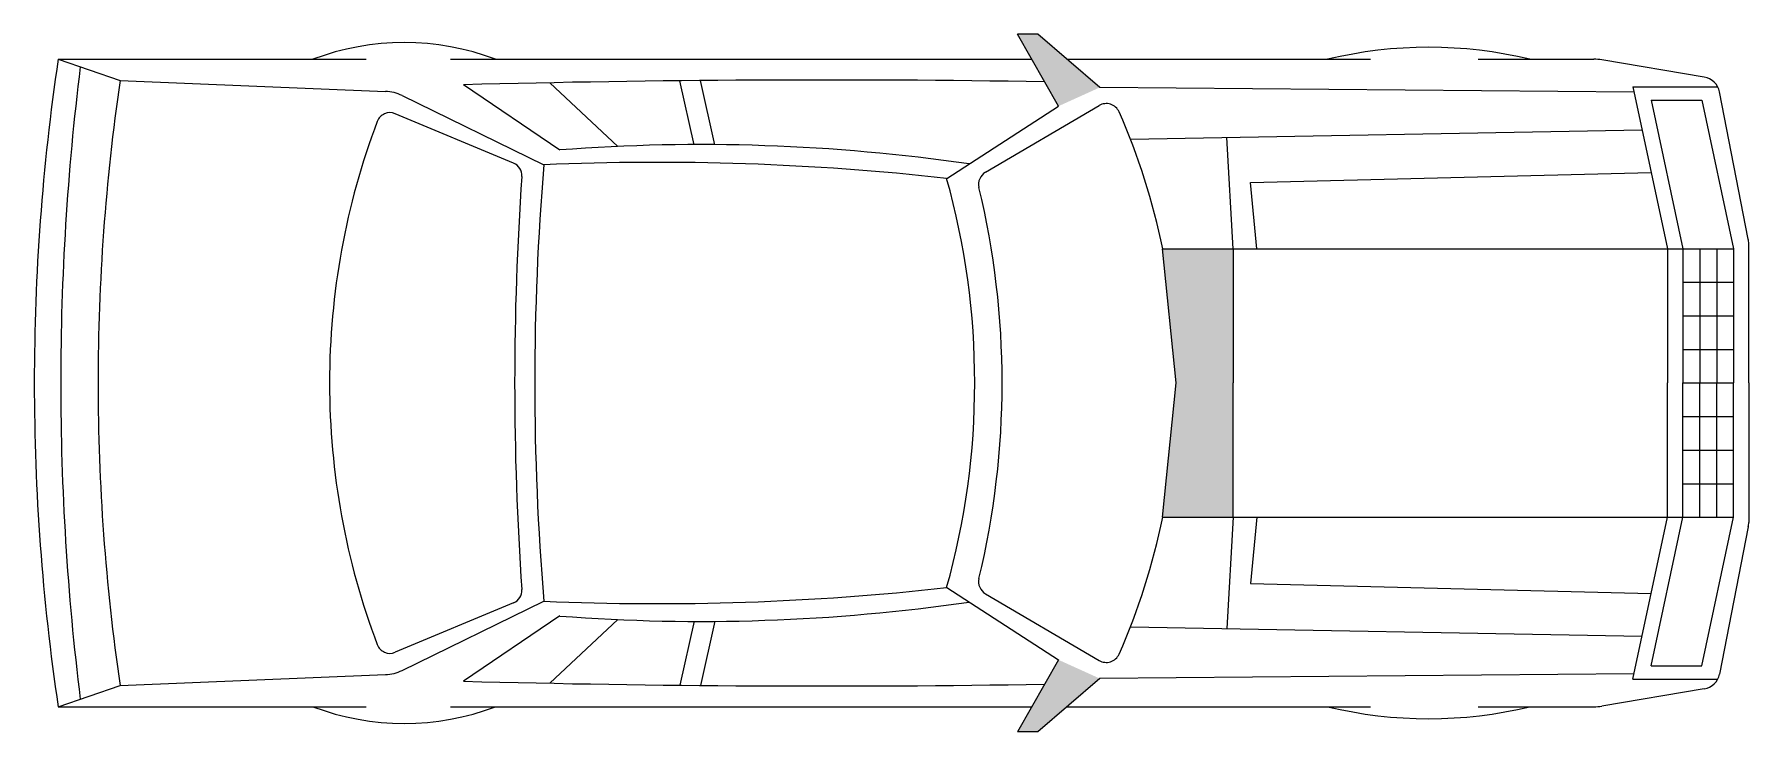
# Model space of a CAD drawing. Extents: x -168 to 0, y -34 to 34.
import ezdxf

# ---------------------------------------------------------------- set-up
doc = ezdxf.new("R2010")
doc.units = 0
doc.layers.add('LAYER01', color=7, linetype='CONTINUOUS')

msp = doc.modelspace()

# ---------------------------------------------------------------- linework, layer by layer
at = {"layer": 'LAYER01', "color": 7, "linetype": 'CONTINUOUS'}
for p, q in [((-69.67, 34.18), (-71.64, 34.18)), ((-67.65, 27.13), (-71.64, 34.18)), ((-63.57, 28.98), (-69.67, 34.18)), ((-165.66, 31.74), (-135.48, 31.74)), ((-165.66, 31.74), (-159.59, 29.65)), ((-127.22, 31.74), (-70.26, 31.74)), ((-66.8, 31.74), (-37.05, 31.74)), ((-26.5, 31.74), (-15.17, 31.74)), ((-4.36, 29.98), (-14.4, 31.67)), ((-159.59, 29.65), (-133.58, 28.59)), ((-116.5, 22.84), (-125.93, 29.24)), ((-117.48, 29.43), (-110.83, 23.18)), ((-103.35, 23.36), (-104.74, 29.63)), ((-101.32, 23.36), (-102.71, 29.65)), ((-11.23, 28.5), (-63.57, 28.98)), ((-11.34, 29.04), (-7.97, 13.16)), ((-11.34, 29.04), (-3.05, 29.04)), ((-131.95, 28.18), (-118.07, 21.39)), ((-78.59, 20.06), (-67.65, 27.13)), ((-74.79, 20.68), (-63.66, 27.21)), ((-9.56, 27.73), (-6.46, 13.16)), ((-9.56, 27.73), (-4.58, 27.73)), ((-4.58, 27.73), (-1.48, 13.16)), ((-0.04, 14.1), (-2.87, 28.53)), ((-121.03, 21.56), (-132.64, 26.4)), ((-60.58, 23.9), (-10.44, 24.81)), ((-50.52, 13.16), (-51.15, 24.07)), ((-48.81, 19.67), (-9.55, 20.63)), ((-48.19, 13.16), (-48.81, 19.67)), ((0, 0), (0, 13.67)), ((-56.1, 0), (-57.43, 13.16)), ((-57.43, 13.16), (-1.48, 13.16)), ((-50.52, 13.16), (-50.52, 0)), ((-7.97, 13.16), (-7.97, 0)), ((-6.46, 13.16), (-6.46, 0)), ((-4.8, 13.16), (-4.8, 0)), ((-3.14, 13.16), (-3.14, 0)), ((-1.48, 13.16), (-1.48, 0)), ((-6.46, 9.87), (-1.48, 9.87)), ((-6.46, 6.58), (-1.48, 6.58)), ((-6.46, 3.29), (-1.48, 3.29)), ((-57.43, -13.16), (-56.1, 0)), ((-50.52, -13.16), (-50.52, 0)), ((-7.97, -13.16), (-7.97, 0)), ((-6.46, 0), (-1.48, 0)), ((-6.46, -13.16), (-6.46, 0)), ((-4.8, -13.16), (-4.8, 0)), ((-3.14, -13.16), (-3.14, 0)), ((-1.48, -13.16), (-1.48, 0)), ((0, 0), (0, -13.67)), ((-6.46, -3.29), (-1.48, -3.29)), ((-6.46, -6.58), (-1.48, -6.58)), ((-6.46, -9.87), (-1.48, -9.87)), ((-57.43, -13.16), (-1.48, -13.16)), ((-50.52, -13.16), (-51.15, -24.07)), ((-48.19, -13.16), (-48.81, -19.67)), ((-11.34, -29.04), (-7.97, -13.16)), ((-9.56, -27.73), (-6.46, -13.16)), ((-4.58, -27.73), (-1.48, -13.16)), ((-0.04, -14.1), (-2.87, -28.53)), ((-78.59, -20.06), (-67.65, -27.13)), ((-48.81, -19.67), (-9.55, -20.63)), ((-121.03, -21.56), (-132.64, -26.4)), ((-131.95, -28.18), (-118.07, -21.39)), ((-74.79, -20.68), (-63.66, -27.21)), ((-116.5, -22.84), (-125.93, -29.24)), ((-117.48, -29.43), (-110.83, -23.18)), ((-103.35, -23.36), (-104.74, -29.63)), ((-101.32, -23.36), (-102.71, -29.65)), ((-60.58, -23.9), (-10.44, -24.81)), ((-67.65, -27.13), (-71.64, -34.18)), ((-11.23, -28.5), (-63.57, -28.98)), ((-9.56, -27.73), (-4.58, -27.73)), ((-165.66, -31.74), (-159.59, -29.65)), ((-159.59, -29.65), (-133.58, -28.59)), ((-63.57, -28.98), (-69.67, -34.18)), ((-4.36, -29.98), (-14.4, -31.67)), ((-11.34, -29.04), (-3.05, -29.04)), ((-165.66, -31.74), (-135.48, -31.74)), ((-127.22, -31.74), (-70.26, -31.74)), ((-66.8, -31.74), (-37.05, -31.74)), ((-26.5, -31.74), (-15.17, -31.74)), ((-69.67, -34.18), (-71.64, -34.18))]:
    msp.add_line(p, q, dxfattribs=at)
for centre, radius, start, end in [((-131.75, 8.11), 25.26, 69.2613, 110.7387), ((-31.35, -9.46), 42.37, 76.4679, 103.5321), ((48.42, 0), 216.42, 171.5672, 180), ((86.51, 0), 251.92, 172.9338, 180), ((-15.17, 27.08), 4.66, 80.4445, 90), ((43.03, 0), 204.78, 171.6755, 180), ((-133.75, 24.51), 4.08, 63.9223, 87.6778), ((-90.55, -1320.65), 1350.35, 89.08622, 91.50148), ((-4.66, 28.18), 1.83, 11.0781, 80.4445), ((-62.96, 26.01), 1.38, 23.7677, 120.3986), ((-66.4, 0), 72.67, 159.3311, 180), ((-133.15, 25.18), 1.32, 67.3717, 159.3311), ((-122.03, 0), 65.93, 11.5129, 23.7677), ((-102.67, -159.44), 182.81, 81.7391, 94.3382), ((-121.54, 20.34), 1.32, 356.018, 67.3717), ((170.71, 0), 291.64, 176.018, 180), ((138.48, 0), 257.44, 175.2345, 180), ((-106.97, -235.18), 256.81, 83.6568, 92.4781), ((-74.09, 19.48), 1.38, 120.3986, 193.4983), ((-150.17, 0), 74.33, 360, 15.6527), ((-155.25, 0), 82.09, 360, 13.4983), ((-2.25, 13.67), 2.25, 360, 11.0781), ((48.42, 0), 216.42, 180, 188.4328), ((86.51, 0), 251.92, 180, 187.0662), ((43.03, 0), 204.78, 180, 188.3245), ((-66.4, 0), 72.67, 180, 200.6689), ((170.71, 0), 291.64, 180, 183.982), ((138.48, 0), 257.44, 180, 184.7655), ((-150.17, 0), 74.33, 344.3473, 360), ((-155.25, 0), 82.09, 346.5017, 360), ((-122.03, 0), 65.93, 336.2323, 348.4871), ((-2.25, -13.67), 2.25, 348.9219, 360), ((-106.97, 235.18), 256.81, 267.5218, 276.3432), ((-74.09, -19.48), 1.38, 166.5017, 239.6014), ((-121.54, -20.34), 1.32, 292.6283, 3.982), ((-102.67, 159.44), 182.81, 265.6618, 278.2609), ((-133.15, -25.18), 1.32, 200.6689, 292.6283), ((-62.96, -26.01), 1.38, 239.6014, 336.2323), ((-133.75, -24.51), 4.08, 272.3222, 296.0777), ((-4.66, -28.18), 1.83, 279.5555, 348.9219), ((-90.55, 1320.65), 1350.35, 268.49853, 270.91378), ((-131.75, -8.11), 25.26, 249.2613, 290.7387), ((-31.35, 9.46), 42.37, 256.4679, 283.5321), ((-15.17, -27.08), 4.66, 270, 279.5555)]:
    msp.add_arc(centre, radius, start, end, dxfattribs=at)
for points in [[(-67.65, 27.13), (-63.57, 28.98), (-71.64, 34.18), (-69.67, 34.18)], [(-56.1, 0), (-57.43, 13.16), (-50.52, 13.16)], [(-57.43, -13.16), (-56.1, 0), (-50.52, -13.16), (-50.52, 13.16)], [(-67.65, -27.13), (-63.57, -28.98), (-71.64, -34.18), (-69.67, -34.18)]]:
    msp.add_solid(points, dxfattribs=at)

doc.saveas('drawing.dxf')
